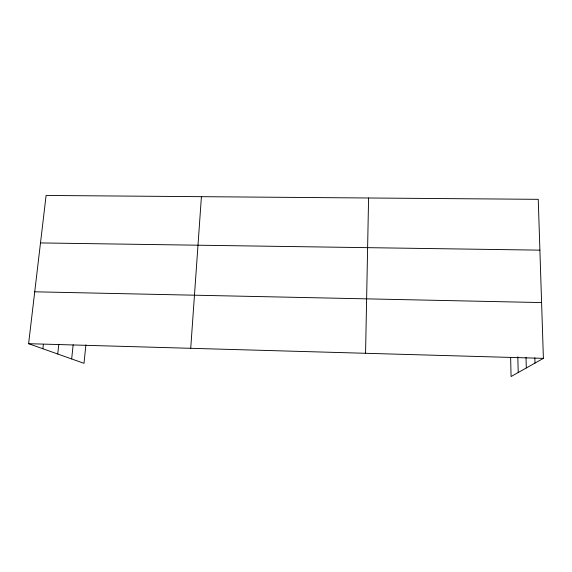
<?xml version="1.0" encoding="UTF-8"?>
<svg xmlns="http://www.w3.org/2000/svg" width="572" height="572" viewBox="0 0 572 572"><rect width="100%" height="100%" fill="white"/><g stroke="black" fill="none" stroke-linecap="round" stroke-linejoin="round"><path stroke-width="0.86" d="M365.565 353.289L368.582 197.991M190.719 348.305L201.415 196.675M85.871 344.902L84.005 363.32L28.6 343.693L46.103 195.452L538.245 199.328L543.4 358.351L511.075 376.548L510.639 357.557M71.664 358.951L73.144 344.873M57.736 354.018L58.802 344.265M42.871 348.748L43.365 344.43M40.498 242.928L539.889 250.15M34.728 291.806L541.591 302.574M28.6 343.693L543.4 358.351M534.841 357.879L534.999 363.077M526.011 357.386L526.304 367.975M517.817 356.864L518.211 372.529"/></g></svg>
